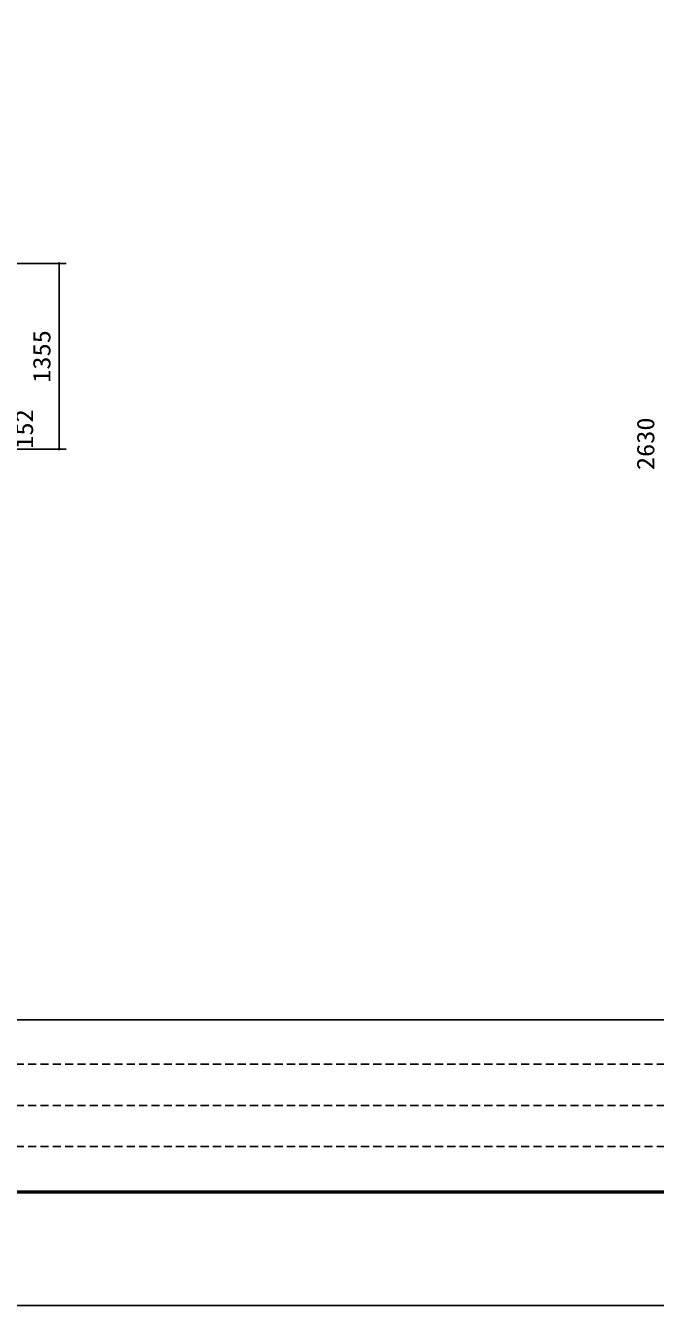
# Model space of a CAD drawing. Units: millimetres, scale not verified. Extents: x -14850 to 14850, y -10500 to 10500.
# Drawn here: x -5978 to -1379, y -10500 to -1157 of the extents above; entities that cross this region are included whole.
import ezdxf
from ezdxf.enums import TextEntityAlignment as Align

# ---------------------------------------------------------------- set-up
doc = ezdxf.new("R2010")
doc.units = ezdxf.units.MM
doc.header["$LTSCALE"] = 50
doc.linetypes.add('DASHED1', pattern=[1.8, 1.2, -0.6])
for name, color, linetype, lineweight in [('0-4_製作', 5, 'Continuous', 25), ('0-7_図面枠', 7, 'Continuous', 25), ('0-8_Axis_waku', 7, 'Continuous', 25)]:
    doc.layers.add(name, color=color, linetype=linetype, lineweight=lineweight)
doc.styles.add('ＭＳ ゴシック', font='')
doc.styles.get('ＭＳ ゴシック').set_extended_font_data('MS Gothic')

msp = doc.modelspace()

# ---------------------------------------------------------------- linework, layer by layer
at = {"layer": '0-4_製作', "color": 2}
for p, q in [((-5683.12, -2893.22), (-6563.03, -2893.22)), ((-5733.12, -2893.22), (-5733.12, -4248.22)), ((-5683.12, -4248.22), (-6563.03, -4248.22))]:
    msp.add_line(p, q, dxfattribs=at)
at = {"layer": '0-4_製作'}
for points in [[(-5743.1, -2892.59), (-5733.12, -2893.22), (-5743.12, -2893.22)], [(-5743.12, -2893.22), (-5739.5, -2900.92), (-5743.04, -2894.47)], [(-5743.12, -2893.22), (-5738.48, -2901.66), (-5739.5, -2900.92)], [(-5733.12, -2893.22), (-5738.48, -2901.66), (-5743.12, -2893.22)], [(-5742.95, -2891.34), (-5733.12, -2893.22), (-5743.1, -2892.59)], [(-5743.04, -2894.47), (-5740.41, -2900.06), (-5742.81, -2895.7)], [(-5743.04, -2894.47), (-5739.5, -2900.92), (-5740.41, -2900.06)], [(-5742.63, -2890.13), (-5733.12, -2893.22), (-5742.95, -2891.34)], [(-5742.81, -2895.7), (-5741.21, -2899.09), (-5742.42, -2896.9)], [(-5742.81, -2895.7), (-5740.41, -2900.06), (-5741.21, -2899.09)], [(-5742.17, -2888.96), (-5733.12, -2893.22), (-5742.63, -2890.13)], [(-5741.57, -2887.86), (-5733.12, -2893.22), (-5742.17, -2888.96)], [(-5740.83, -2886.84), (-5733.12, -2893.22), (-5741.57, -2887.86)], [(-5739.97, -2885.93), (-5733.12, -2893.22), (-5740.83, -2886.84)], [(-5739, -2885.13), (-5733.12, -2893.22), (-5739.97, -2885.93)], [(-5737.94, -2884.45), (-5733.12, -2893.22), (-5739, -2885.13)], [(-5733.12, -2893.22), (-5737.38, -2902.27), (-5738.48, -2901.66)], [(-5736.81, -2883.92), (-5733.12, -2893.22), (-5737.94, -2884.45)], [(-5733.12, -2893.22), (-5736.21, -2902.73), (-5737.38, -2902.27)], [(-5736.81, -2883.92), (-5733.12, -2883.22), (-5733.12, -2893.22)], [(-5735.61, -2883.53), (-5733.12, -2883.22), (-5736.81, -2883.92)], [(-5733.12, -2893.22), (-5735, -2903.04), (-5736.21, -2902.73)], [(-5734.38, -2883.3), (-5733.12, -2883.22), (-5735.61, -2883.53)], [(-5733.12, -2893.22), (-5733.75, -2903.2), (-5735, -2903.04)], [(-5733.12, -2893.22), (-5733.12, -2903.22), (-5733.75, -2903.2)], [(-5733.12, -2883.22), (-5723.12, -2893.22), (-5733.12, -2893.22)], [(-5732.5, -2883.24), (-5723.12, -2893.22), (-5733.12, -2883.22)], [(-5733.12, -2893.22), (-5731.87, -2903.14), (-5733.12, -2903.22)], [(-5733.12, -2893.22), (-5730.64, -2902.9), (-5731.87, -2903.14)], [(-5733.12, -2893.22), (-5729.44, -2902.51), (-5730.64, -2902.9)], [(-5733.12, -2893.22), (-5728.31, -2901.98), (-5729.44, -2902.51)], [(-5723.12, -2893.22), (-5728.31, -2901.98), (-5733.12, -2893.22)], [(-5731.25, -2883.39), (-5723.12, -2893.22), (-5732.5, -2883.24)], [(-5730.03, -2883.71), (-5723.12, -2893.22), (-5731.25, -2883.39)], [(-5728.87, -2884.17), (-5723.12, -2893.22), (-5730.03, -2883.71)], [(-5727.77, -2884.77), (-5723.12, -2893.22), (-5728.87, -2884.17)], [(-5723.12, -2893.22), (-5727.25, -2901.31), (-5728.31, -2901.98)], [(-5726.75, -2885.51), (-5723.12, -2893.22), (-5727.77, -2884.77)], [(-5723.12, -2893.22), (-5726.28, -2900.51), (-5727.25, -2901.31)], [(-5726.75, -2885.51), (-5723.2, -2891.96), (-5723.12, -2893.22)], [(-5725.83, -2886.37), (-5723.2, -2891.96), (-5726.75, -2885.51)], [(-5723.12, -2893.22), (-5725.42, -2899.59), (-5726.28, -2900.51)], [(-5725.83, -2886.37), (-5723.44, -2890.73), (-5723.2, -2891.96)], [(-5725.03, -2887.34), (-5723.44, -2890.73), (-5725.83, -2886.37)], [(-5723.12, -2893.22), (-5724.68, -2898.58), (-5725.42, -2899.59)], [(-5725.03, -2887.34), (-5723.83, -2889.54), (-5723.44, -2890.73)], [(-5724.36, -2888.4), (-5723.83, -2889.54), (-5725.03, -2887.34)], [(-5723.12, -2893.22), (-5724.08, -2897.47), (-5724.68, -2898.58)], [(-5723.12, -2893.22), (-5723.61, -2896.31), (-5724.08, -2897.47)], [(-5723.12, -2893.22), (-5723.3, -2895.09), (-5723.61, -2896.31)], [(-5723.12, -2893.22), (-5723.14, -2893.84), (-5723.3, -2895.09)], [(-5742.42, -2896.9), (-5741.21, -2899.09), (-5741.89, -2898.03)], [(-5743.1, -4247.59), (-5733.12, -4248.22), (-5743.12, -4248.22)], [(-5743.12, -4248.22), (-5736.21, -4257.73), (-5743.04, -4249.47)], [(-5743.12, -4248.22), (-5735, -4258.04), (-5736.21, -4257.73)], [(-5733.12, -4248.22), (-5735, -4258.04), (-5743.12, -4248.22)], [(-5742.95, -4246.34), (-5733.12, -4248.22), (-5743.1, -4247.59)], [(-5743.04, -4249.47), (-5737.38, -4257.27), (-5742.81, -4250.7)], [(-5743.04, -4249.47), (-5736.21, -4257.73), (-5737.38, -4257.27)], [(-5742.63, -4245.13), (-5733.12, -4248.22), (-5742.95, -4246.34)], [(-5742.81, -4250.7), (-5738.48, -4256.66), (-5742.42, -4251.9)], [(-5742.81, -4250.7), (-5737.38, -4257.27), (-5738.48, -4256.66)], [(-5742.17, -4243.96), (-5733.12, -4248.22), (-5742.63, -4245.13)], [(-5742.42, -4251.9), (-5739.5, -4255.92), (-5741.89, -4253.04)], [(-5742.42, -4251.9), (-5738.48, -4256.66), (-5739.5, -4255.92)], [(-5741.57, -4242.86), (-5733.12, -4248.22), (-5742.17, -4243.96)], [(-5741.89, -4253.04), (-5740.41, -4255.06), (-5741.21, -4254.1)], [(-5741.89, -4253.04), (-5739.5, -4255.92), (-5740.41, -4255.06)], [(-5740.83, -4241.84), (-5733.12, -4248.22), (-5741.57, -4242.86)], [(-5739.97, -4240.93), (-5733.12, -4248.22), (-5740.83, -4241.84)], [(-5739, -4240.13), (-5733.12, -4248.22), (-5739.97, -4240.93)], [(-5739, -4240.13), (-5733.12, -4238.22), (-5733.12, -4248.22)], [(-5737.94, -4239.45), (-5733.12, -4238.22), (-5739, -4240.13)], [(-5736.81, -4238.92), (-5733.12, -4238.22), (-5737.94, -4239.45)], [(-5735.61, -4238.53), (-5733.12, -4238.22), (-5736.81, -4238.92)], [(-5734.38, -4238.3), (-5733.12, -4238.22), (-5735.61, -4238.53)], [(-5733.12, -4248.22), (-5733.75, -4258.2), (-5735, -4258.04)], [(-5733.12, -4248.22), (-5733.12, -4258.22), (-5733.75, -4258.2)], [(-5733.12, -4238.22), (-5723.12, -4248.22), (-5733.12, -4248.22)], [(-5732.5, -4238.24), (-5723.12, -4248.22), (-5733.12, -4238.22)], [(-5733.12, -4248.22), (-5731.87, -4258.14), (-5733.12, -4258.22)], [(-5733.12, -4248.22), (-5730.64, -4257.9), (-5731.87, -4258.14)], [(-5733.12, -4248.22), (-5729.44, -4257.52), (-5730.64, -4257.9)], [(-5733.12, -4248.22), (-5728.31, -4256.98), (-5729.44, -4257.52)], [(-5733.12, -4248.22), (-5727.25, -4256.31), (-5728.31, -4256.98)], [(-5733.12, -4248.22), (-5726.28, -4255.51), (-5727.25, -4256.31)], [(-5723.12, -4248.22), (-5726.28, -4255.51), (-5733.12, -4248.22)], [(-5731.25, -4238.39), (-5723.12, -4248.22), (-5732.5, -4238.24)], [(-5730.03, -4238.71), (-5723.12, -4248.22), (-5731.25, -4238.39)], [(-5730.03, -4238.71), (-5723.2, -4246.96), (-5723.12, -4248.22)], [(-5728.87, -4239.17), (-5723.2, -4246.96), (-5730.03, -4238.71)], [(-5728.87, -4239.17), (-5723.44, -4245.73), (-5723.2, -4246.96)], [(-5727.77, -4239.77), (-5723.44, -4245.73), (-5728.87, -4239.17)], [(-5727.77, -4239.77), (-5723.83, -4244.54), (-5723.44, -4245.73)], [(-5726.75, -4240.51), (-5723.83, -4244.54), (-5727.77, -4239.77)], [(-5726.75, -4240.51), (-5724.36, -4243.4), (-5723.83, -4244.54)], [(-5725.83, -4241.37), (-5724.36, -4243.4), (-5726.75, -4240.51)], [(-5723.12, -4248.22), (-5725.42, -4254.59), (-5726.28, -4255.51)], [(-5725.83, -4241.37), (-5725.03, -4242.34), (-5724.36, -4243.4)], [(-5723.12, -4248.22), (-5724.68, -4253.58), (-5725.42, -4254.59)], [(-5723.12, -4248.22), (-5724.08, -4252.48), (-5724.68, -4253.58)], [(-5723.12, -4248.22), (-5723.61, -4251.31), (-5724.08, -4252.48)], [(-5723.12, -4248.22), (-5723.3, -4250.09), (-5723.61, -4251.31)], [(-5723.12, -4248.22), (-5723.14, -4248.85), (-5723.3, -4250.09)]]:
    msp.add_solid(points, dxfattribs=at)
at = {"layer": '0-7_図面枠'}
msp.add_lwpolyline([(-14850, -10500), (14850, -10500), (14850, 10500), (-14850, 10500)], close=True, dxfattribs=at)
at = {"layer": '0-8_Axis_waku'}
for p, q in [((-12950, -8415), (14000, -8415)), ((14014, -9679.01), (-12964, -9679.01)), ((14013, -9678.01), (-12963, -9678.01)), ((14012, -9677.01), (-12962, -9677.01)), ((14011, -9676.01), (-12961, -9676.01)), ((14010, -9675.01), (-12960, -9675.01)), ((14009, -9674.01), (-12959, -9674.01)), ((14008, -9673.01), (-12958, -9673.01)), ((14007, -9672.01), (-12957, -9672.01)), ((14006, -9671.01), (-12956, -9671.01)), ((14005, -9670.01), (-12955, -9670.01)), ((14004, -9669.01), (-12954, -9669.01)), ((14003, -9668.01), (-12953, -9668.01)), ((14002, -9667.01), (-12952, -9667.01)), ((14001, -9666.01), (-12951, -9666.01)), ((-12950, -9665), (14000, -9665))]:
    msp.add_line(p, q, dxfattribs=at)
at = {"layer": '0-8_Axis_waku', "linetype": 'DASHED1'}
for p, q in [((400, -8740), (-12950, -8740)), ((400, -9040), (-12950, -9040)), ((400, -9340), (-12950, -9340))]:
    msp.add_line(p, q, dxfattribs=at)

# ---------------------------------------------------------------- texts
at = {"layer": '0-4_製作', "color": 4, "style": 'ＭＳ ゴシック', "width": 1.1}
for s, p in [('1355', (-5758.12, -3764.47)), ('152', (-5885.14, -4245.97)), ('2630', (-1348.48, -4401.97))]:
    msp.add_text(s, height=128.4, rotation=90, dxfattribs=at).set_placement(p, align=Align.BOTTOM_LEFT)

doc.saveas('drawing.dxf')
